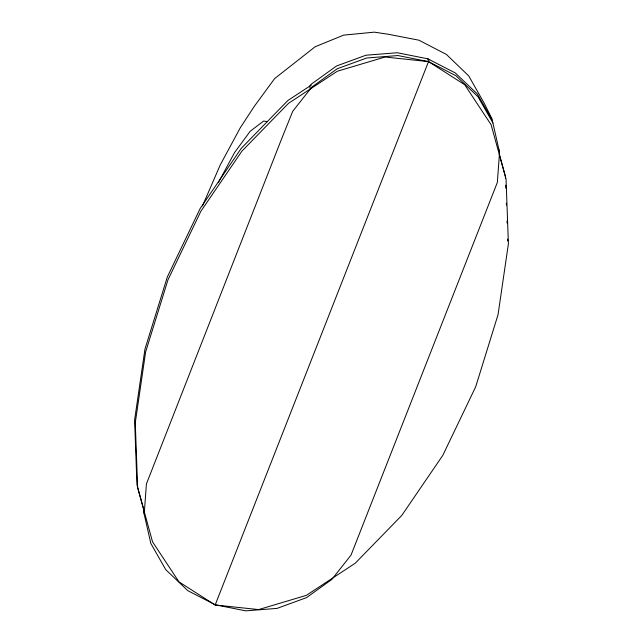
<?xml version="1.0" encoding="UTF-8"?>
<svg xmlns="http://www.w3.org/2000/svg" width="643" height="643" viewBox="0 0 643 643"><rect width="100%" height="100%" fill="white"/><g stroke="black" fill="none" stroke-linecap="round" stroke-linejoin="round"><path stroke-width="0.96" d="M311.244 85.149L287.815 100.549L241.27 148.316L200.174 208.493L167.325 276.988L144.956 349.133L134.596 420L136.951 484.774L143.678 509.24L143.526 511.273L150.824 543.423L165.765 569.666L187.828 590.676L215.244 604.782L245.811 610.85L277.093 608.391L306.574 597.612L331.892 579.359L351.022 555.11L497.336 182.459L499.555 152.327L492.257 120.177L477.315 93.934L455.252 72.924L427.836 58.818L397.27 52.75L365.988 55.21L336.506 65.996L311.188 84.241L309.653 86.194L310.32 88.983M144.201 514.062L146.419 483.93L281.321 139.595L292.734 111.287L311.863 87.038L337.181 68.785L366.663 58.007L397.937 55.547L428.511 61.615L455.919 75.721L477.982 96.731L492.932 122.966M498.767 151.153L498.888 149.538M215.164 604.991L258.615 609.58L306.373 595.346L355.185 563.26L401.73 515.493L442.826 455.316L475.675 386.821L498.044 314.676L508.404 243.801L506.049 179.035L491.139 124.774L464.688 84.723L428.511 61.615L385.053 57.018L337.294 71.252L288.482 103.346L241.945 151.105L200.849 211.29L167.992 279.785L145.631 351.922L135.271 422.797L137.626 487.571L152.536 541.832L178.979 581.883L215.164 604.991L428.511 61.615L427.836 58.818L429.524 59.895M202.481 205.961L220.227 164.962L240.426 127.539L254.266 106.392L274.625 78.591L315.183 46.738L343.659 35.132L374.306 32.15L388.444 34.288L418.939 40.196L446.435 54.454L468.723 75.93L484.026 102.896L492.168 119.26M218.315 182.684L234.55 152.592L250.151 131.285L263.598 121.069L267.375 121.64M499.217 153.83L505.374 176.238L505.446 178.232M143.678 509.24L144.345 512.037M505.703 185.208L505.808 188.198M506.354 203.148L506.427 205.133M507.005 221.079L507.078 223.073M507.657 239.019L507.729 241.012"/></g></svg>
